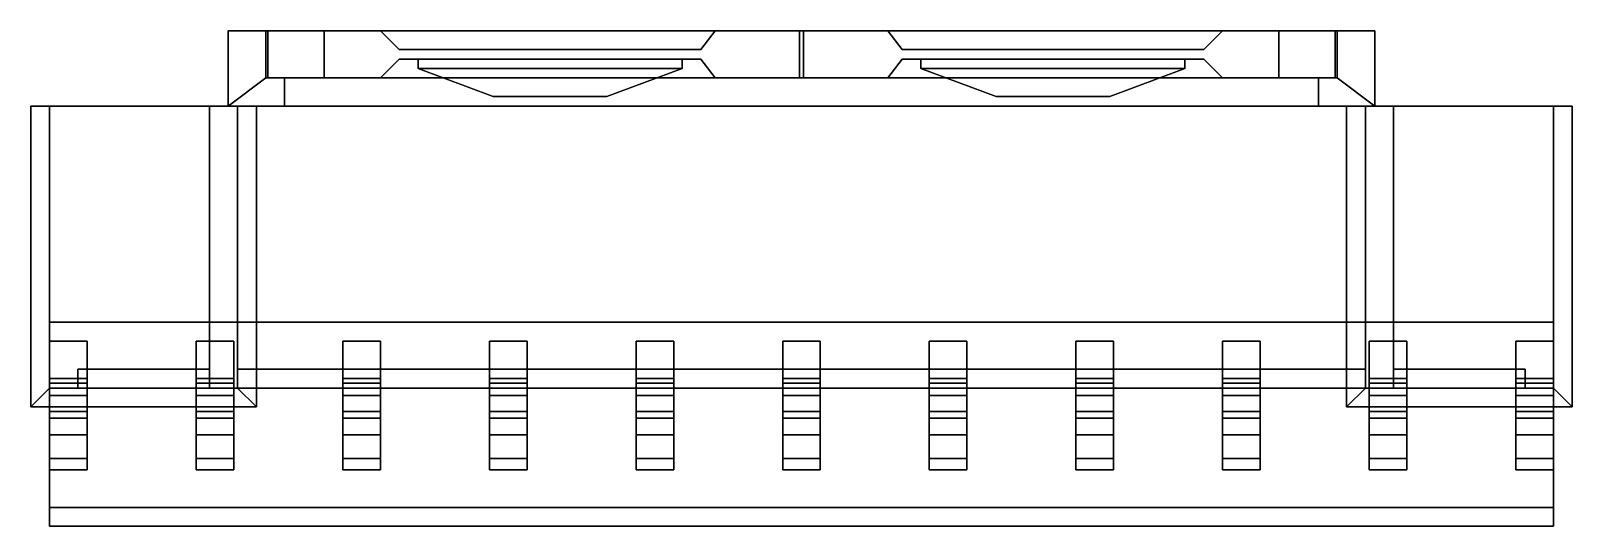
# Model space of a CAD drawing. Extents: x -0.21 to 1.43, y -0.45 to 0.08.
import ezdxf

# ---------------------------------------------------------------- set-up
doc = ezdxf.new("R2010")
doc.units = 0

msp = doc.modelspace()

# ---------------------------------------------------------------- meshes
at = {"color": 131}
mesh = msp.add_polyface(dxfattribs=at)
corners = [(-0.034, -0.325, 2.83), (-0.034, -0.332, 2.855), (-0.034, -0.25, 2.935), (-0.034, -0.25, 2.83), (-0.034, -0.29, 2.735), (-0.034, -0.295, 2.752), (-0.034, -0.25, 2.735), (0.006, -0.25, 2.735), (0.006, -0.29, 2.735), (0.006, -0.25, 2.83), (0.006, -0.295, 2.752), (0.006, -0.25, 2.935), (0.006, -0.332, 2.855), (0.006, -0.325, 2.83), (-0.19, -0.325, 2.83), (-0.19, -0.332, 2.855), (-0.19, -0.25, 2.935), (-0.19, -0.25, 2.83), (-0.19, -0.29, 2.735), (-0.19, -0.295, 2.752), (-0.19, -0.25, 2.735), (-0.15, -0.25, 2.735), (-0.15, -0.29, 2.735), (-0.15, -0.25, 2.83), (-0.15, -0.295, 2.752), (-0.15, -0.25, 2.935), (-0.15, -0.332, 2.855), (-0.15, -0.325, 2.83), (0.04, 0.08, 2.2), (0.04, 0.08, 2.16), (0, 0.08, 2.16), (0, 0.08, 2.2), (0, 0.08), (0.04, 0.08), (0.04, 0.03), (0, 0), (0, 0, 2.16), (0, 0, 2.2), (0.04, 0.08, 2.505), (0, 0.08, 2.545), (0, 0, 2.545), (-0.16, -0.28, 0.48), (-0.02, -0.28, 0.48), (-0.02, -0.28, 2.535), (-0.16, -0.28, 2.535), (-0.19, -0.3, 0.45), (-0.19, -0.3, 2.535), (-0.19, 0, 2.535), (-0.19, 0, 0.45), (-0.21, 0, 0.45), (-0.21, -0.32, 0.45), (0.01, 0, 0.45), (0.01, -0.3, 0.45), (0.03, -0.32, 0.45), (0.03, 0, 0.45), (0.01, -0.3, 2.535), (0.01, 0, 2.535), (0.03, 0), (-0.21, 0), (-0.19, 0, 2.565), (-0.19, -0.3, 2.565), (-0.21, -0.32), (0.03, -0.32), (-0.02, 0, 2.565), (-0.19, 0, 2.735), (-0.19, -0.3, 2.735), (-0.02, 0, 2.735), (0.01, 0, 2.735), (-0.02, -0.3, 2.735), (-0.16, -0.28, 2.565), (-0.02, -0.28, 2.565), (-0.02, -0.28, 2.705), (-0.16, -0.28, 2.705), (0.01, -0.3, 2.735)]
mesh.append_faces([[corners[k] for k in face] for face in [(0, 1, 2, 3), (4, 5, 3, 6), (4, 6, 7, 8), (7, 9, 10, 8), (9, 11, 12, 13), (11, 9, 3, 2), (6, 3, 9, 7), (14, 15, 16, 17), (18, 19, 17, 20), (18, 20, 21, 22), (21, 23, 24, 22), (23, 25, 26, 27), (25, 23, 17, 16), (20, 17, 23, 21), (28, 29, 30, 31), (32, 30, 29, 33), (33, 34, 35, 32), (31, 30, 36, 37), (38, 28, 31, 39), (35, 36, 30, 32), (39, 31, 37, 40), (41, 42, 43, 44), (45, 46, 47, 48), (45, 48, 49, 50), (51, 52, 53, 54), (55, 52, 51, 56), (57, 58, 48, 51), (48, 47, 56, 51), (59, 47, 46, 60), (49, 48, 58), (61, 50, 49, 58), (58, 57, 62, 61), (59, 63, 56, 47), (64, 59, 60, 65), (64, 66, 63, 59), (66, 67, 56, 63), (65, 68, 66, 64), (69, 70, 71, 72), (68, 73, 67, 66)]], dxfattribs={"color": 131})
mesh = msp.add_polyface(dxfattribs=at)
corners = [(0.102, 0.08, 2.332), (0.102, 0.03, 2.282), (0.102, 0.03, 2.302), (0.102, 0.08, 2.352), (0.042, 0.08, 2.158), (0.042, 0.08, 1.11), (0.042, 0.03, 1.11), (0.042, 0.03, 2.158), (0.162, 0.08, 2.038), (0.162, 0.08, 1.11), (0.162, 0.03, 1.11), (0.162, 0.03, 2.038), (0.042, 0.08, 1.01), (0.042, 0.03, 1.01), (0.162, 0.08, 1.01), (0.162, 0.03, 1.01), (0.042, 0.08, 0.77), (0.042, 0.03, 0.77), (0.162, 0.08, 0.77), (0.162, 0.03, 0.77), (0.042, 0.08, 0.67), (0.042, 0.03, 0.67), (0.162, 0.08, 0.67), (0.162, 0.03, 0.67), (0.042, 0.03), (0.042, 0.08), (0.162, 0.08, 0.17), (0.162, 0.03, 0.17), (0.102, 0.08, 2.402), (0.102, 0.03, 2.352), (0.102, 0.03, 2.372), (0.102, 0.08, 2.422), (0.122, -0.325, 2.83), (0.122, -0.332, 2.855), (0.122, -0.25, 2.935), (0.122, -0.25, 2.83), (0.122, -0.29, 2.735), (0.122, -0.295, 2.752), (0.122, -0.25, 2.735), (0.162, -0.25, 2.735), (0.162, -0.29, 2.735), (0.162, -0.25, 2.83), (0.162, -0.295, 2.752), (0.162, -0.25, 2.935), (0.162, -0.332, 2.855), (0.162, -0.325, 2.83), (0.042, 0.08, 2.503), (0.042, 0.08, 2.202), (0.042, 0.03, 2.202), (0.042, 0.03, 2.503), (0.102, 0.03, 2.443), (0.102, 0.03, 2.262), (0.102, 0.08, 2.262), (0.102, 0.08, 2.443), (0.04, 0.08), (0.04, 0.08, 2.16), (0.04, 0.03, 2.16), (0.04, 0.03), (0.06, 0.03, 2.14), (0.06, 0.03), (0.04, 0.03, 2.505), (0.04, 0.03, 2.2), (0.04, 0.08, 2.2), (0.04, 0.08, 2.505), (0.06, 0, 2.14), (0.06, 0), (0, 0), (0, 0, 2.2), (0, 0, 2.16), (0.06, 0, 2.22), (0.06, 0.03, 2.485), (0.06, 0.03, 2.22), (0.06, 0, 2.485), (0, 0, 2.545), (0.03, 0, 0.45), (0.03, -0.32, 0.45), (0.03, -0.32), (0.03, 0), (0.01, 0, 0.45)]
mesh.append_faces([[corners[k] for k in face] for face in [(0, 1, 2, 3), (4, 5, 6, 7), (8, 9, 5, 4), (7, 6, 10, 11), (5, 12, 13, 6), (9, 14, 12, 5), (6, 13, 15, 10), (12, 16, 17, 13), (14, 18, 16, 12), (19, 15, 13, 17), (16, 20, 21, 17), (18, 22, 20, 16), (23, 19, 17, 21), (24, 21, 20, 25), (25, 20, 22, 26), (27, 23, 21, 24), (28, 29, 30, 31), (32, 33, 34, 35), (36, 37, 35, 38), (36, 38, 39, 40), (39, 41, 42, 40), (41, 43, 44, 45), (43, 41, 35, 34), (38, 35, 41, 39), (46, 47, 48, 49), (50, 51, 52, 53), (48, 51, 50, 49), (52, 47, 46, 53), (54, 55, 56, 57), (57, 56, 58, 59), (60, 61, 62, 63), (59, 58, 64, 65), (65, 66, 57, 59), (67, 68, 64, 69), (70, 71, 61, 60), (65, 64, 68, 66), (72, 69, 71, 70), (73, 67, 69, 72), (74, 75, 76, 77), (74, 77, 78)]], dxfattribs={"color": 131})
mesh = msp.add_polyface(dxfattribs=at)
corners = [(0.102, 0.03, 2.282), (0.102, 0.08, 2.332), (1.118, 0.08, 2.332), (1.118, 0.03, 2.282), (0.102, 0.03, 2.302), (1.118, 0.03, 2.302), (0.612, 0.08, 2.158), (0.612, 0.08, 1.11), (0.612, 0.03, 1.11), (0.612, 0.03, 2.158), (0.702, 0.08, 2.038), (0.702, 0.08, 1.11), (0.612, 0.08, 1.01), (0.612, 0.03, 1.01), (0.702, 0.03, 1.11), (0.702, 0.03, 2.038), (0.717, 0.06, 2.018), (0.717, 0.06, 1.13), (0.702, 0.08, 1.01), (0.612, 0.08, 0.77), (0.612, 0.03, 0.77), (0.702, 0.03, 1.01), (0.717, 0.05, 1.13), (0.717, 0.05, 2.018), (0.702, 0.08, 0.77), (0.612, 0.08, 0.67), (0.612, 0.03, 0.67), (0.702, 0.03, 0.77), (0.717, 0.06, 0.99), (0.717, 0.06, 0.79), (0.702, 0.08, 0.67), (0.612, 0.03), (0.612, 0.08), (0.702, 0.03, 0.67), (0.717, 0.05, 0.79), (0.717, 0.05, 0.99), (0.702, 0.08, 0.17), (0.702, 0.03, 0.17), (0.737, 0.05, 0.81), (0.737, 0.05, 0.97), (0.717, 0.06, 0.65), (0.717, 0.06, 0.19), (0.717, 0.05, 0.19), (0.717, 0.05, 0.65), (0.737, 0.04, 0.81), (0.737, 0.04, 0.97), (0.817, 0.01, 0.89), (0.102, 0.08, 2.443), (1.118, 0.08, 2.443), (1.118, 0.03, 2.443), (0.102, 0.03, 2.443), (0.042, 0.03, 2.503), (1.178, 0.03, 2.503), (0.042, 0.03, 2.202), (1.178, 0.03, 2.202), (1.118, 0.03, 2.262), (0.102, 0.03, 2.262), (0.102, 0.08, 2.262), (1.118, 0.08, 2.262), (1.178, 0.08, 2.202), (0.042, 0.08, 2.202), (1.18, 0.03, 2.16), (0.04, 0.03, 2.16), (0.04, 0.08, 2.16), (1.18, 0.08, 2.16), (0.04, 0.08, 2.2), (1.18, 0.08, 2.2), (1.16, 0.03, 2.14), (0.06, 0.03, 2.14), (0.04, 0.03, 2.2), (1.18, 0.03, 2.2), (1.18, 0.08, 2.505), (0.04, 0.08, 2.505), (0, 0.08, 2.545), (1.22, 0.08, 2.545), (1.22, 0, 2.545), (0, 0, 2.545), (0.06, 0.03, 2.22), (1.16, 0.03, 2.22), (1.18, 0.03, 2.505), (0.04, 0.03, 2.505), (1.16, 0.03, 2.485), (0.06, 0.03, 2.485)]
mesh.append_faces([[corners[k] for k in face] for face in [(0, 1, 2, 3), (4, 0, 3, 5), (6, 7, 8, 9), (10, 11, 7, 6), (7, 12, 13, 8), (9, 8, 14, 15), (11, 10, 16, 17), (12, 7, 11, 18), (12, 19, 20, 13), (21, 14, 8, 13), (15, 14, 22, 23), (19, 12, 18, 24), (19, 25, 26, 20), (13, 20, 27, 21), (24, 18, 28, 29), (24, 30, 25, 19), (31, 26, 25, 32), (20, 26, 33, 27), (21, 27, 34, 35), (32, 25, 30, 36), (37, 33, 26, 31), (35, 34, 38, 39), (36, 30, 40, 41), (33, 37, 42, 43), (39, 38, 44, 45), (45, 44, 46), (47, 48, 49, 50), (51, 50, 49, 52), (53, 54, 55, 56), (57, 56, 55, 58), (57, 58, 59, 60), (61, 62, 63, 64), (64, 63, 65, 66), (67, 68, 62, 61), (66, 65, 69, 70), (71, 72, 73, 74), (75, 74, 73, 76), (70, 69, 77, 78), (71, 79, 80, 72), (81, 82, 80, 79)]], dxfattribs={"color": 131})
mesh = msp.add_polyface(dxfattribs=at)
corners = [(1.118, 0.08, 2.352), (1.118, 0.08, 2.332), (0.102, 0.08, 2.332), (0.102, 0.08, 2.352), (1.118, 0.03, 2.302), (0.102, 0.03, 2.302), (0.608, 0.03, 2.158), (0.608, 0.03, 1.11), (0.608, 0.08, 1.11), (0.608, 0.08, 2.158), (0.518, 0.08, 1.11), (0.518, 0.08, 2.038), (0.608, 0.03, 1.01), (0.608, 0.08, 1.01), (0.518, 0.03, 2.038), (0.518, 0.03, 1.11), (0.503, 0.06, 1.13), (0.503, 0.06, 2.018), (0.518, 0.08, 1.01), (0.608, 0.03, 0.77), (0.608, 0.08, 0.77), (0.518, 0.03, 1.01), (0.503, 0.05, 2.018), (0.503, 0.05, 1.13), (0.518, 0.08, 0.77), (0.608, 0.03, 0.67), (0.608, 0.08, 0.67), (0.518, 0.03, 0.77), (0.503, 0.06, 0.79), (0.503, 0.06, 0.99), (0.518, 0.08, 0.67), (0.608, 0.08), (0.608, 0.03), (0.518, 0.03, 0.67), (0.503, 0.05, 0.99), (0.503, 0.05, 0.79), (0.518, 0.08, 0.17), (0.518, 0.03, 0.17), (0.483, 0.05, 0.97), (0.483, 0.05, 0.81), (0.503, 0.06, 0.19), (0.503, 0.06, 0.65), (0.503, 0.05, 0.65), (0.503, 0.05, 0.19), (0.483, 0.04, 0.97), (0.483, 0.04, 0.81), (0.202, 0.04, 0.97), (0.202, 0.05, 0.97), (0.202, 0.04, 0.81), (0.202, 0.05, 0.81), (0.403, 0.01, 0.89), (0.282, 0.01, 0.89), (1.118, 0.08, 2.422), (1.118, 0.08, 2.402), (0.102, 0.08, 2.402), (0.102, 0.08, 2.422), (1.118, 0.03, 2.352), (0.102, 0.03, 2.352), (1.118, 0.03, 2.372), (0.102, 0.03, 2.372), (0.434, -0.25, 2.735), (0.434, -0.25, 2.83), (0.474, -0.25, 2.83), (0.474, -0.25, 2.735), (1.178, 0.08, 2.503), (0.042, 0.08, 2.503), (0.042, 0.03, 2.503), (1.178, 0.03, 2.503), (0.042, 0.08, 2.202), (1.178, 0.08, 2.202), (1.178, 0.03, 2.202), (0.042, 0.03, 2.202), (1.118, 0.08, 2.443), (0.102, 0.08, 2.443), (0.06, 0.03, 2.22), (0.06, 0, 2.22), (1.16, 0, 2.22), (1.16, 0.03, 2.22), (0.01, -0.3, 2.735), (1.21, -0.3, 2.735), (1.21, 0, 2.735), (0.01, 0, 2.735)]
mesh.append_faces([[corners[k] for k in face] for face in [(0, 1, 2, 3), (4, 0, 3, 5), (6, 7, 8, 9), (9, 8, 10, 11), (7, 12, 13, 8), (14, 15, 7, 6), (16, 17, 11, 10), (18, 10, 8, 13), (12, 19, 20, 13), (12, 7, 15, 21), (22, 23, 15, 14), (24, 18, 13, 20), (19, 25, 26, 20), (21, 27, 19, 12), (28, 29, 18, 24), (20, 26, 30, 24), (31, 26, 25, 32), (27, 33, 25, 19), (34, 35, 27, 21), (36, 30, 26, 31), (32, 25, 33, 37), (38, 39, 35, 34), (40, 41, 30, 36), (42, 43, 37, 33), (44, 45, 39, 38), (46, 44, 38, 47), (45, 48, 49, 39), (50, 45, 44), (51, 50, 44, 46), (48, 45, 50, 51), (52, 53, 54, 55), (53, 56, 57, 54), (58, 52, 55, 59), (56, 58, 59, 57), (60, 61, 62, 63), (64, 65, 66, 67), (68, 69, 70, 71), (65, 64, 72, 73), (74, 75, 76, 77), (78, 79, 80, 81)]], dxfattribs={"color": 131})
mesh = msp.add_polyface(dxfattribs=at)
corners = [(0.042, 0.03, 2.158), (0.608, 0.03, 2.158), (0.608, 0.08, 2.158), (0.042, 0.08, 2.158), (0.518, 0.08, 2.038), (0.162, 0.08, 2.038), (0.162, 0.03, 2.038), (0.518, 0.03, 2.038), (0.503, 0.06, 2.018), (0.182, 0.06, 2.018), (0.182, 0.05, 2.018), (0.503, 0.05, 2.018), (0.182, 0.06, 1.13), (0.162, 0.08, 1.11), (0.503, 0.06, 1.13), (0.182, 0.05, 1.13), (0.503, 0.05, 1.13), (0.162, 0.03, 1.11), (0.518, 0.08, 1.11), (0.518, 0.08, 1.01), (0.162, 0.08, 1.01), (0.518, 0.03, 1.01), (0.518, 0.03, 1.11), (0.162, 0.03, 1.01), (0.503, 0.06, 0.99), (0.182, 0.06, 0.99), (0.182, 0.06, 0.79), (0.162, 0.08, 0.77), (0.182, 0.05, 0.99), (0.503, 0.05, 0.99), (0.182, 0.05, 0.79), (0.162, 0.03, 0.77), (0.503, 0.06, 0.79), (0.518, 0.08, 0.77), (0.518, 0.08, 0.67), (0.162, 0.08, 0.67), (0.608, 0.03), (0.042, 0.03), (0.042, 0.08), (0.608, 0.08), (0.518, 0.03, 0.67), (0.518, 0.03, 0.77), (0.162, 0.03, 0.67), (0.503, 0.05, 0.79), (0.202, 0.05, 0.97), (0.483, 0.05, 0.97), (0.202, 0.05, 0.81), (0.503, 0.06, 0.65), (0.182, 0.06, 0.65), (0.162, 0.08, 0.17), (0.518, 0.08, 0.17), (0.182, 0.06, 0.19), (0.518, 0.03, 0.17), (0.162, 0.03, 0.17), (0.182, 0.05, 0.65), (0.503, 0.05, 0.65), (0.483, 0.05, 0.81), (0.202, 0.04, 0.81), (0.202, 0.04, 0.97), (0.182, 0.05, 0.19), (0.503, 0.06, 0.19), (0.503, 0.05, 0.19), (0.282, 0.01, 0.89), (0.318, -0.25, 2.935), (0.318, -0.25, 2.83), (0.278, -0.25, 2.83), (0.278, -0.25, 2.935), (0.278, -0.25, 2.735), (0.318, -0.25, 2.735)]
mesh.append_faces([[corners[k] for k in face] for face in [(0, 1, 2, 3), (3, 2, 4, 5), (1, 0, 6, 7), (8, 9, 5, 4), (10, 11, 7, 6), (9, 12, 13, 5), (12, 9, 8, 14), (10, 15, 16, 11), (15, 10, 6, 17), (12, 14, 18, 13), (18, 19, 20, 13), (21, 22, 17, 23), (16, 15, 17, 22), (24, 25, 20, 19), (25, 26, 27, 20), (28, 29, 21, 23), (30, 28, 23, 31), (24, 32, 26, 25), (26, 32, 33, 27), (33, 34, 35, 27), (36, 37, 38, 39), (40, 41, 31, 42), (43, 30, 31, 41), (29, 28, 44, 45), (28, 30, 46, 44), (47, 48, 35, 34), (49, 50, 39, 38), (48, 51, 49, 35), (37, 36, 52, 53), (54, 55, 40, 42), (56, 46, 30, 43), (57, 58, 44, 46), (59, 54, 42, 53), (47, 60, 51, 48), (51, 60, 50, 49), (61, 59, 53, 52), (61, 55, 54, 59), (62, 58, 57), (63, 64, 65, 66), (67, 65, 64, 68)]], dxfattribs={"color": 131})
mesh = msp.add_polyface(dxfattribs=at)
corners = [(1.178, 0.08, 2.158), (0.612, 0.08, 2.158), (0.612, 0.03, 2.158), (1.178, 0.03, 2.158), (1.058, 0.08, 2.038), (0.702, 0.08, 2.038), (0.702, 0.03, 2.038), (1.058, 0.03, 2.038), (1.038, 0.06, 2.018), (0.717, 0.06, 2.018), (0.717, 0.05, 2.018), (1.038, 0.05, 2.018), (1.058, 0.08, 1.11), (1.038, 0.06, 1.13), (0.717, 0.06, 1.13), (0.717, 0.05, 1.13), (1.038, 0.05, 1.13), (1.058, 0.03, 1.11), (0.702, 0.08, 1.11), (1.058, 0.08, 1.01), (0.702, 0.08, 1.01), (1.058, 0.03, 1.01), (0.702, 0.03, 1.11), (0.702, 0.03, 1.01), (1.038, 0.06, 0.99), (0.717, 0.06, 0.99), (1.058, 0.08, 0.77), (1.038, 0.06, 0.79), (0.717, 0.05, 0.99), (1.038, 0.05, 0.99), (1.058, 0.03, 0.77), (1.038, 0.05, 0.79), (0.717, 0.06, 0.79), (0.702, 0.08, 0.77), (1.058, 0.08, 0.67), (0.702, 0.08, 0.67), (0.612, 0.08), (1.178, 0.08), (1.178, 0.03), (0.612, 0.03), (1.058, 0.03, 0.67), (0.702, 0.03, 0.77), (0.702, 0.03, 0.67), (0.717, 0.05, 0.79), (0.737, 0.05, 0.97), (1.018, 0.05, 0.97), (1.018, 0.05, 0.81), (1.038, 0.06, 0.65), (0.717, 0.06, 0.65), (0.702, 0.08, 0.17), (1.058, 0.08, 0.17), (1.038, 0.06, 0.19), (1.058, 0.03, 0.17), (0.702, 0.03, 0.17), (0.717, 0.05, 0.65), (1.038, 0.05, 0.65), (0.737, 0.05, 0.81), (0.737, 0.04, 0.97), (1.018, 0.04, 0.97), (1.018, 0.04, 0.81), (1.038, 0.05, 0.19), (0.717, 0.06, 0.19), (0.717, 0.05, 0.19), (0.737, 0.04, 0.81), (0.938, 0.01, 0.89)]
mesh.append_faces([[corners[k] for k in face] for face in [(0, 1, 2, 3), (4, 5, 1, 0), (6, 7, 3, 2), (5, 4, 8, 9), (7, 6, 10, 11), (4, 12, 13, 8), (14, 9, 8, 13), (10, 15, 16, 11), (17, 7, 11, 16), (12, 18, 14, 13), (12, 19, 20, 18), (21, 17, 22, 23), (22, 17, 16, 15), (20, 19, 24, 25), (19, 26, 27, 24), (21, 23, 28, 29), (30, 21, 29, 31), (24, 27, 32, 25), (26, 33, 32, 27), (26, 34, 35, 33), (36, 37, 38, 39), (40, 30, 41, 42), (41, 30, 31, 43), (44, 45, 29, 28), (45, 46, 31, 29), (35, 34, 47, 48), (37, 36, 49, 50), (34, 50, 51, 47), (52, 53, 39, 38), (40, 42, 54, 55), (43, 31, 46, 56), (45, 44, 57, 58), (46, 45, 58, 59), (52, 40, 55, 60), (47, 51, 61, 48), (50, 49, 61, 51), (53, 52, 60, 62), (60, 55, 54, 62), (56, 46, 59, 63), (59, 58, 64)]], dxfattribs={"color": 131})
mesh = msp.add_polyface(dxfattribs=at)
corners = [(1.118, 0.03, 2.282), (1.118, 0.08, 2.332), (1.118, 0.08, 2.352), (1.118, 0.03, 2.302), (1.178, 0.03, 2.158), (1.178, 0.03, 1.11), (1.178, 0.08, 1.11), (1.178, 0.08, 2.158), (1.058, 0.08, 1.11), (1.058, 0.08, 2.038), (1.058, 0.03, 2.038), (1.058, 0.03, 1.11), (1.178, 0.03, 1.01), (1.178, 0.08, 1.01), (1.058, 0.08, 1.01), (1.058, 0.03, 1.01), (1.178, 0.03, 0.77), (1.178, 0.08, 0.77), (1.058, 0.08, 0.77), (1.058, 0.03, 0.77), (1.178, 0.03, 0.67), (1.178, 0.08, 0.67), (1.058, 0.08, 0.67), (1.058, 0.03, 0.67), (1.178, 0.08), (1.178, 0.03), (1.058, 0.08, 0.17), (1.058, 0.03, 0.17), (1.118, 0.03, 2.352), (1.118, 0.08, 2.402), (1.118, 0.08, 2.422), (1.118, 0.03, 2.372), (1.178, 0.08, 2.202), (1.178, 0.08, 2.503), (1.178, 0.03, 2.503), (1.178, 0.03, 2.202), (1.118, 0.03, 2.443), (1.118, 0.03, 2.262), (1.118, 0.08, 2.443), (1.118, 0.08, 2.262), (1.18, 0.08), (1.18, 0.08, 2.16), (1.22, 0.08, 2.16), (1.22, 0.08), (1.18, 0.03), (1.18, 0.03, 2.16), (1.22, 0.08, 2.2), (1.18, 0.08, 2.2), (1.22, 0, 2.16), (1.22, 0), (1.16, 0.03), (1.16, 0.03, 2.14), (1.22, 0, 2.2), (1.22, 0.08, 2.545), (1.18, 0.08, 2.505), (1.16, 0), (1.16, 0, 2.14), (1.22, 0, 2.545), (1.18, 0.03, 2.2), (1.18, 0.03, 2.505), (1.16, 0.03, 2.22), (1.16, 0.03, 2.485), (1.16, 0, 2.22), (1.16, 0, 2.485), (1.41, 0, 2.535), (1.21, 0, 2.535), (1.24, 0, 2.565), (1.41, 0, 2.565), (1.41, 0, 2.735), (1.24, 0, 2.735), (1.43, 0), (1.19, 0), (1.21, 0, 0.45), (1.41, 0, 0.45), (1.19, 0, 0.45), (1.43, 0, 0.45)]
mesh.append_faces([[corners[k] for k in face] for face in [(0, 1, 2, 3), (4, 5, 6, 7), (7, 6, 8, 9), (10, 11, 5, 4), (5, 12, 13, 6), (6, 13, 14, 8), (11, 15, 12, 5), (12, 16, 17, 13), (13, 17, 18, 14), (16, 12, 15, 19), (16, 20, 21, 17), (17, 21, 22, 18), (20, 16, 19, 23), (24, 21, 20, 25), (26, 22, 21, 24), (25, 20, 23, 27), (28, 29, 30, 31), (32, 33, 34, 35), (34, 36, 37, 35), (36, 38, 39, 37), (32, 39, 38, 33), (40, 41, 42, 43), (44, 45, 41, 40), (46, 42, 41, 47), (43, 42, 48, 49), (43, 49, 44, 40), (50, 51, 45, 44), (52, 48, 42, 46), (53, 46, 47, 54), (50, 44, 49, 55), (55, 56, 51, 50), (57, 52, 46, 53), (54, 47, 58, 59), (59, 58, 60, 61), (61, 60, 62, 63), (64, 65, 66, 67), (68, 67, 66, 69), (70, 71, 72, 73), (74, 72, 71), (75, 70, 73)]], dxfattribs={"color": 131})
mesh = msp.add_polyface(dxfattribs=at)
corners = [(1.018, 0.04, 0.97), (0.737, 0.04, 0.97), (0.817, 0.01, 0.89), (0.938, 0.01, 0.89), (0.737, 0.04, 0.81), (1.018, 0.04, 0.81), (1.058, -0.325, 2.83), (1.058, -0.25, 2.83), (1.058, -0.295, 2.752), (1.058, -0.308, 2.765), (1.058, -0.332, 2.855), (1.058, -0.25, 2.935), (1.058, -0.29, 2.735), (1.058, -0.25, 2.735), (0.902, -0.308, 2.765), (0.902, -0.295, 2.752), (0.942, -0.295, 2.752), (0.942, -0.308, 2.765), (0.902, -0.325, 2.83), (0.902, -0.25, 2.83), (0.902, -0.29, 2.735), (0.942, -0.29, 2.735), (0.942, -0.25, 2.83), (0.942, -0.325, 2.83), (0.902, -0.332, 2.855), (0.902, -0.25, 2.935), (0.902, -0.25, 2.735), (0.942, -0.25, 2.735), (0.942, -0.25, 2.935), (0.942, -0.332, 2.855), (0.746, -0.308, 2.765), (0.746, -0.295, 2.752), (0.786, -0.295, 2.752), (0.786, -0.308, 2.765), (0.746, -0.325, 2.83), (0.746, -0.25, 2.83), (0.746, -0.29, 2.735), (0.786, -0.29, 2.735), (0.786, -0.25, 2.83), (0.786, -0.325, 2.83), (0.746, -0.332, 2.855), (0.746, -0.25, 2.935), (0.746, -0.25, 2.735), (0.786, -0.25, 2.735), (0.786, -0.25, 2.935), (0.786, -0.332, 2.855), (0.63, -0.308, 2.765), (0.63, -0.295, 2.752), (0.63, -0.25, 2.83), (0.63, -0.325, 2.83), (0.63, -0.25, 2.735), (0.63, -0.29, 2.735), (0.63, -0.25, 2.935), (0.63, -0.332, 2.855), (0.63, -0.35, 2.873), (0.06, 0.03, 2.14), (1.16, 0.03, 2.14), (1.16, 0, 2.14), (0.06, 0, 2.14), (1.16, 0, 2.22), (0.06, 0, 2.22), (0.06, 0, 2.485), (1.16, 0, 2.485), (1.22, 0, 2.545), (0, 0, 2.545), (1.16, 0.03, 2.485), (0.06, 0.03, 2.485), (1.41, -0.2299, 2.9373), (-0.19, -0.2299, 2.9373), (-0.19, -0.2299, 3.2273), (1.41, -0.2299, 3.2273), (0.01, -0.3, 2.535), (0.01, 0, 2.535), (1.21, 0, 2.535), (1.21, -0.3, 2.535), (0.01, 0, 2.735), (1.21, 0, 2.735), (1.21, -0.28, 2.705), (0.01, -0.28, 2.705), (0.01, -0.28, 2.565), (1.21, -0.28, 2.565), (1.21, -0.3, 2.705), (0.01, -0.3, 2.705)]
mesh.append_faces([[corners[k] for k in face] for face in [(0, 1, 2, 3), (3, 2, 4, 5), (6, 7, 8, 9), (6, 10, 11, 7), (12, 8, 7, 13), (14, 15, 16, 17), (18, 19, 15, 14), (16, 15, 20, 21), (17, 16, 22, 23), (18, 24, 25, 19), (20, 15, 19, 26), (20, 26, 27, 21), (27, 22, 16, 21), (22, 28, 29, 23), (28, 22, 19, 25), (26, 19, 22, 27), (30, 31, 32, 33), (34, 35, 31, 30), (32, 31, 36, 37), (33, 32, 38, 39), (34, 40, 41, 35), (36, 31, 35, 42), (36, 42, 43, 37), (43, 38, 32, 37), (38, 44, 45, 39), (44, 38, 35, 41), (42, 35, 38, 43), (46, 47, 48, 49), (50, 48, 47, 51), (48, 52, 53, 49), (54, 53, 52), (55, 56, 57, 58), (58, 57, 59, 60), (61, 62, 63, 64), (65, 62, 61, 66), (67, 68, 69, 70), (71, 72, 73, 74), (73, 72, 75, 76), (77, 78, 79, 80), (81, 82, 78, 77)]], dxfattribs={"color": 131})
mesh = msp.add_polyface(dxfattribs=at)
corners = [(1.37, -0.325, 2.83), (1.37, -0.332, 2.855), (1.37, -0.25, 2.935), (1.37, -0.25, 2.83), (1.37, -0.29, 2.735), (1.37, -0.295, 2.752), (1.37, -0.25, 2.735), (1.41, -0.25, 2.735), (1.41, -0.29, 2.735), (1.41, -0.25, 2.83), (1.41, -0.295, 2.752), (1.41, -0.25, 2.935), (1.41, -0.332, 2.855), (1.41, -0.325, 2.83), (1.214, -0.325, 2.83), (1.214, -0.332, 2.855), (1.214, -0.25, 2.935), (1.214, -0.25, 2.83), (1.214, -0.29, 2.735), (1.214, -0.295, 2.752), (1.214, -0.25, 2.735), (1.254, -0.25, 2.735), (1.254, -0.29, 2.735), (1.254, -0.25, 2.83), (1.254, -0.295, 2.752), (1.254, -0.25, 2.935), (1.254, -0.332, 2.855), (1.254, -0.325, 2.83), (1.058, -0.29, 2.735), (1.058, -0.25, 2.735), (1.098, -0.25, 2.735), (1.098, -0.29, 2.735), (1.098, -0.25, 2.83), (1.098, -0.295, 2.752), (1.098, -0.25, 2.935), (1.098, -0.332, 2.855), (1.098, -0.325, 2.83), (1.058, -0.25, 2.83), (1.058, -0.25, 2.935), (1.22, 0), (1.22, 0, 2.16), (1.16, 0, 2.14), (1.16, 0), (1.16, 0, 2.22), (1.22, 0, 2.2), (1.16, 0, 2.485), (1.22, 0, 2.545), (1.21, 0, 2.535), (1.21, 0, 0.45), (1.21, -0.3, 0.45), (1.21, -0.3, 2.535), (1.24, 0, 2.565), (1.21, 0, 2.735), (1.24, 0, 2.735), (1.41, 0, 2.535), (1.41, 0, 0.45), (1.19, 0, 0.45), (1.19, -0.32, 0.45), (1.21, -0.3, 2.735), (1.24, -0.3, 2.735), (1.41, -0.3, 2.535), (1.41, -0.3, 0.45), (1.19, -0.32), (1.19, 0), (1.41, 0, 2.735), (1.41, -0.3, 2.735), (1.41, -0.3, 2.565), (1.41, 0, 2.565), (1.43, -0.32, 0.45), (1.43, 0, 0.45), (1.43, 0), (1.43, -0.32), (1.38, -0.28, 2.535), (1.24, -0.28, 2.535), (1.24, -0.28, 0.48), (1.38, -0.28, 0.48), (1.38, -0.3, 0.48), (1.38, -0.3, 2.535), (1.38, -0.3, 2.565), (1.38, -0.3, 2.705), (1.38, -0.28, 2.705), (1.38, -0.28, 2.565), (1.24, -0.28, 2.565), (1.24, -0.28, 2.705), (1.24, -0.3, 2.705)]
mesh.append_faces([[corners[k] for k in face] for face in [(0, 1, 2, 3), (4, 5, 3, 6), (4, 6, 7, 8), (7, 9, 10, 8), (9, 11, 12, 13), (11, 9, 3, 2), (6, 3, 9, 7), (14, 15, 16, 17), (18, 19, 17, 20), (18, 20, 21, 22), (21, 23, 24, 22), (23, 25, 26, 27), (25, 23, 17, 16), (20, 17, 23, 21), (28, 29, 30, 31), (30, 32, 33, 31), (32, 34, 35, 36), (34, 32, 37, 38), (29, 37, 32, 30), (39, 40, 41, 42), (43, 41, 40, 44), (45, 43, 44, 46), (47, 48, 49, 50), (51, 47, 52, 53), (48, 47, 54, 55), (49, 48, 56, 57), (53, 52, 58, 59), (55, 54, 60, 61), (62, 57, 56, 63), (64, 53, 59, 65), (66, 60, 54, 67), (65, 66, 67, 64), (55, 61, 68, 69), (63, 70, 71, 62), (72, 73, 74, 75), (76, 77, 72, 75), (78, 79, 80, 81), (82, 81, 80, 83), (79, 84, 83, 80), (70, 69, 68, 71)]], dxfattribs={"color": 131})
mesh = msp.add_polyface(dxfattribs=at)
corners = [(-0.034, -0.325, 2.83), (-0.034, -0.25, 2.83), (-0.034, -0.295, 2.752), (-0.034, -0.308, 2.765), (-0.034, -0.325, 2.77), (-0.034, -0.332, 2.855), (-0.034, -0.35, 2.873), (-0.034, -0.25, 2.935), (-0.19, -0.308, 2.765), (-0.19, -0.295, 2.752), (-0.15, -0.295, 2.752), (-0.15, -0.308, 2.765), (-0.19, -0.325, 2.83), (-0.19, -0.25, 2.83), (-0.19, -0.29, 2.735), (-0.15, -0.29, 2.735), (-0.15, -0.25, 2.83), (-0.15, -0.325, 2.83), (-0.19, -0.325, 2.77), (-0.15, -0.325, 2.77), (-0.19, -0.332, 2.855), (-0.15, -0.332, 2.855), (-0.19, -0.35, 2.873), (-0.19, -0.25, 2.935), (-0.15, -0.35, 2.873), (-0.15, -0.25, 2.935), (-0.19, -0.375, 2.88), (-0.19, -0.387, 2.935), (-0.15, -0.387, 2.935), (-0.15, -0.375, 2.88), (-0.19, -0.387, 2.88), (-0.15, -0.387, 2.88), (-0.19, -0.447, 3.015), (-0.19, -0.2299, 3.2273), (-0.19, -0.427, 2.975), (-0.19, -0.447, 2.975), (-0.19, -0.427, 2.935), (-0.19, -0.2299, 2.9373), (-0.02, -0.3, 0.48), (-0.16, -0.3, 0.48), (-0.19, -0.3, 0.45), (0.01, -0.3, 0.45), (-0.02, -0.28, 0.48), (-0.16, -0.28, 0.48), (-0.16, -0.3, 2.535), (-0.19, -0.3, 2.535), (-0.21, -0.32, 0.45), (0.03, -0.32, 0.45), (-0.16, -0.28, 2.535), (-0.19, -0.3, 2.565), (-0.16, -0.3, 2.565), (-0.21, -0.32), (0.03, -0.32), (-0.02, -0.3, 2.535), (-0.02, -0.28, 2.535), (-0.02, -0.3, 2.565), (-0.19, -0.3, 2.735), (-0.16, -0.3, 2.705), (-0.02, -0.28, 2.565), (-0.16, -0.28, 2.565), (-0.16, -0.28, 2.705), (-0.02, -0.3, 2.705), (-0.02, -0.3, 2.735), (-0.02, -0.28, 2.705)]
mesh.append_faces([[corners[k] for k in face] for face in [(0, 1, 2, 3), (4, 0, 3), (5, 6, 7), (8, 9, 10, 11), (12, 13, 9, 8), (10, 9, 14, 15), (11, 10, 16, 17), (18, 8, 11, 19), (18, 12, 8), (19, 11, 17), (12, 18, 19, 17), (20, 12, 17, 21), (20, 22, 23), (24, 21, 25), (22, 20, 21, 24), (22, 26, 27, 23), (23, 27, 28, 25), (29, 24, 25, 28), (22, 24, 29, 26), (30, 27, 26), (31, 28, 27, 30), (31, 29, 28), (26, 29, 31, 30), (32, 33, 34, 35), (36, 34, 33, 37), (38, 39, 40, 41), (39, 38, 42, 43), (39, 44, 45, 40), (41, 40, 46, 47), (44, 39, 43, 48), (49, 45, 44, 50), (51, 52, 47, 46), (53, 44, 48, 54), (44, 53, 55, 50), (56, 49, 50, 57), (50, 55, 58, 59), (57, 50, 59, 60), (57, 61, 62, 56), (61, 57, 60, 63)]], dxfattribs={"color": 131})
mesh = msp.add_polyface(dxfattribs=at)
corners = [(0.902, -0.325, 2.77), (0.902, -0.308, 2.765), (0.942, -0.308, 2.765), (0.942, -0.325, 2.77), (0.902, -0.325, 2.83), (0.942, -0.325, 2.83), (0.902, -0.332, 2.855), (0.942, -0.332, 2.855), (0.902, -0.35, 2.873), (0.902, -0.25, 2.935), (0.942, -0.35, 2.873), (0.942, -0.25, 2.935), (0.902, -0.375, 2.88), (0.902, -0.387, 2.935), (0.942, -0.387, 2.935), (0.942, -0.375, 2.88), (0.902, -0.387, 2.88), (0.942, -0.387, 2.88), (0.746, -0.325, 2.77), (0.746, -0.308, 2.765), (0.786, -0.308, 2.765), (0.786, -0.325, 2.77), (0.746, -0.325, 2.83), (0.786, -0.325, 2.83), (0.746, -0.332, 2.855), (0.786, -0.332, 2.855), (0.746, -0.35, 2.873), (0.746, -0.25, 2.935), (0.786, -0.35, 2.873), (0.786, -0.25, 2.935), (0.746, -0.375, 2.88), (0.746, -0.387, 2.935), (0.786, -0.387, 2.935), (0.786, -0.375, 2.88), (0.746, -0.387, 2.88), (0.786, -0.387, 2.88), (0.63, -0.325, 2.77), (0.63, -0.308, 2.765), (0.63, -0.325, 2.83), (0.63, -0.375, 2.88), (0.63, -0.35, 2.873), (0.63, -0.25, 2.935), (0.63, -0.387, 2.935), (0.63, -0.387, 2.88), (1.41, -0.447, 3.015), (1.41, -0.2299, 3.2273), (-0.19, -0.2299, 3.2273), (-0.19, -0.447, 3.015), (1.41, -0.447, 2.975), (-0.19, -0.447, 2.975), (-0.19, -0.427, 2.975), (1.41, -0.427, 2.975), (1.41, -0.427, 2.935), (-0.19, -0.427, 2.935), (1.41, -0.2299, 2.9373), (-0.19, -0.2299, 2.9373)]
mesh.append_faces([[corners[k] for k in face] for face in [(0, 1, 2, 3), (0, 4, 1), (3, 2, 5), (4, 0, 3, 5), (6, 4, 5, 7), (6, 8, 9), (10, 7, 11), (8, 6, 7, 10), (8, 12, 13, 9), (9, 13, 14, 11), (15, 10, 11, 14), (8, 10, 15, 12), (16, 13, 12), (17, 14, 13, 16), (17, 15, 14), (12, 15, 17, 16), (18, 19, 20, 21), (18, 22, 19), (21, 20, 23), (22, 18, 21, 23), (24, 22, 23, 25), (24, 26, 27), (28, 25, 29), (26, 24, 25, 28), (26, 30, 31, 27), (27, 31, 32, 29), (33, 28, 29, 32), (26, 28, 33, 30), (34, 31, 30), (35, 32, 31, 34), (35, 33, 32), (30, 33, 35, 34), (36, 37, 38), (39, 40, 41, 42), (43, 39, 42), (44, 45, 46, 47), (48, 49, 50, 51), (52, 51, 50, 53), (54, 52, 53, 55)]], dxfattribs={"color": 131})
mesh = msp.add_polyface(dxfattribs=at)
corners = [(1.37, -0.308, 2.765), (1.37, -0.295, 2.752), (1.41, -0.295, 2.752), (1.41, -0.308, 2.765), (1.37, -0.325, 2.83), (1.37, -0.25, 2.83), (1.37, -0.29, 2.735), (1.41, -0.29, 2.735), (1.41, -0.25, 2.83), (1.41, -0.325, 2.83), (1.37, -0.325, 2.77), (1.41, -0.325, 2.77), (1.37, -0.332, 2.855), (1.41, -0.332, 2.855), (1.37, -0.35, 2.873), (1.37, -0.25, 2.935), (1.41, -0.35, 2.873), (1.41, -0.25, 2.935), (1.37, -0.375, 2.88), (1.37, -0.387, 2.935), (1.41, -0.387, 2.935), (1.41, -0.375, 2.88), (1.37, -0.387, 2.88), (1.41, -0.387, 2.88), (1.254, -0.308, 2.765), (1.254, -0.295, 2.752), (1.254, -0.25, 2.83), (1.254, -0.325, 2.83), (1.254, -0.325, 2.77), (1.254, -0.35, 2.873), (1.254, -0.332, 2.855), (1.254, -0.25, 2.935), (1.254, -0.375, 2.88), (1.254, -0.387, 2.935), (1.254, -0.387, 2.88), (1.41, -0.447, 2.975), (1.41, -0.427, 2.975), (1.41, -0.2299, 3.2273), (1.41, -0.447, 3.015), (1.41, -0.2299, 2.9373), (1.41, -0.427, 2.935), (1.24, -0.3, 2.535), (1.38, -0.3, 2.535), (1.38, -0.3, 2.565), (1.24, -0.3, 2.565), (1.41, -0.3, 0.45), (1.21, -0.3, 0.45), (1.19, -0.32, 0.45), (1.43, -0.32, 0.45), (1.24, -0.3, 0.48), (1.24, -0.28, 0.48), (1.24, -0.28, 2.535), (1.38, -0.3, 0.48), (1.38, -0.28, 2.535), (1.41, -0.3, 2.535), (1.41, -0.3, 2.565), (1.38, -0.28, 2.565), (1.24, -0.28, 2.565), (1.24, -0.3, 2.705), (1.24, -0.28, 2.705), (1.19, -0.32), (1.43, -0.32), (1.38, -0.28, 0.48), (1.38, -0.3, 2.705), (1.41, -0.3, 2.735), (1.24, -0.3, 2.735)]
mesh.append_faces([[corners[k] for k in face] for face in [(0, 1, 2, 3), (4, 5, 1, 0), (2, 1, 6, 7), (3, 2, 8, 9), (10, 0, 3, 11), (10, 4, 0), (11, 3, 9), (4, 10, 11, 9), (12, 4, 9, 13), (12, 14, 15), (16, 13, 17), (14, 12, 13, 16), (14, 18, 19, 15), (15, 19, 20, 17), (21, 16, 17, 20), (14, 16, 21, 18), (22, 19, 18), (23, 20, 19, 22), (23, 21, 20), (18, 21, 23, 22), (24, 25, 26, 27), (28, 24, 27), (29, 30, 31), (32, 29, 31, 33), (34, 32, 33), (35, 36, 37, 38), (39, 37, 36, 40), (41, 42, 43, 44), (45, 46, 47, 48), (41, 49, 50, 51), (52, 49, 46, 45), (42, 41, 51, 53), (43, 42, 54, 55), (44, 43, 56, 57), (58, 44, 57, 59), (45, 54, 42, 52), (60, 61, 48, 47), (49, 52, 62, 50), (63, 43, 55, 64), (64, 65, 58, 63)]], dxfattribs={"color": 131})
mesh = msp.add_polyface(dxfattribs=at)
corners = [(0.59, -0.308, 2.765), (0.59, -0.295, 2.752), (0.63, -0.295, 2.752), (0.63, -0.308, 2.765), (0.59, -0.325, 2.83), (0.59, -0.25, 2.83), (0.59, -0.29, 2.735), (0.63, -0.29, 2.735), (0.59, -0.325, 2.77), (0.63, -0.325, 2.77), (0.59, -0.332, 2.855), (0.59, -0.25, 2.935), (0.59, -0.25, 2.735), (0.63, -0.25, 2.735), (0.63, -0.325, 2.83), (0.63, -0.332, 2.855), (0.59, -0.35, 2.873), (0.63, -0.25, 2.935), (0.63, -0.25, 2.83), (0.63, -0.35, 2.873), (0.59, -0.375, 2.88), (0.59, -0.387, 2.935), (0.63, -0.387, 2.935), (0.63, -0.375, 2.88), (0.59, -0.387, 2.88), (0.63, -0.387, 2.88), (0.434, -0.308, 2.765), (0.434, -0.295, 2.752), (0.474, -0.295, 2.752), (0.474, -0.308, 2.765), (0.474, -0.25, 2.83), (0.474, -0.325, 2.83), (0.434, -0.325, 2.77), (0.474, -0.325, 2.77), (0.434, -0.29, 2.735), (0.434, -0.25, 2.735), (0.474, -0.25, 2.735), (0.474, -0.29, 2.735), (0.474, -0.25, 2.935), (0.474, -0.332, 2.855), (0.434, -0.325, 2.83), (0.434, -0.332, 2.855), (0.474, -0.35, 2.873), (0.434, -0.35, 2.873), (0.434, -0.25, 2.935), (0.434, -0.387, 2.935), (0.474, -0.387, 2.935), (0.474, -0.375, 2.88), (0.474, -0.387, 2.88), (0.434, -0.387, 2.88), (0.434, -0.375, 2.88), (-0.19, -0.447, 3.015), (-0.19, -0.447, 2.975), (1.41, -0.447, 2.975), (1.41, -0.447, 3.015), (0.01, -0.3, 2.535), (1.21, -0.3, 2.535), (1.21, -0.3, 2.565), (0.01, -0.3, 2.565), (1.21, -0.28, 2.565), (0.01, -0.28, 2.565), (0.01, -0.3, 2.705), (1.21, -0.3, 2.705), (1.21, -0.3, 2.735), (0.01, -0.3, 2.735)]
mesh.append_faces([[corners[k] for k in face] for face in [(0, 1, 2, 3), (4, 5, 1, 0), (2, 1, 6, 7), (8, 0, 3, 9), (4, 10, 11, 5), (6, 1, 5, 12), (8, 4, 0), (6, 12, 13, 7), (4, 8, 9, 14), (10, 4, 14, 15), (10, 16, 11), (17, 18, 5, 11), (12, 5, 18, 13), (16, 10, 15, 19), (16, 20, 21, 11), (11, 21, 22, 17), (16, 19, 23, 20), (24, 21, 20), (25, 22, 21, 24), (20, 23, 25, 24), (26, 27, 28, 29), (29, 28, 30, 31), (32, 26, 29, 33), (34, 35, 36, 37), (36, 30, 28, 37), (30, 38, 39, 31), (33, 29, 31), (40, 32, 33, 31), (41, 40, 31, 39), (42, 39, 38), (43, 41, 39, 42), (44, 45, 46, 38), (47, 42, 38, 46), (48, 46, 45, 49), (48, 47, 46), (50, 47, 48, 49), (51, 52, 53, 54), (55, 56, 57, 58), (58, 57, 59, 60), (61, 62, 63, 64)]], dxfattribs={"color": 131})
mesh = msp.add_polyface(dxfattribs=at)
corners = [(0.122, -0.308, 2.765), (0.122, -0.295, 2.752), (0.162, -0.295, 2.752), (0.162, -0.308, 2.765), (0.122, -0.325, 2.83), (0.122, -0.25, 2.83), (0.122, -0.29, 2.735), (0.162, -0.29, 2.735), (0.162, -0.25, 2.83), (0.162, -0.325, 2.83), (0.122, -0.325, 2.77), (0.162, -0.325, 2.77), (0.122, -0.332, 2.855), (0.162, -0.332, 2.855), (0.122, -0.35, 2.873), (0.122, -0.25, 2.935), (0.162, -0.35, 2.873), (0.122, -0.375, 2.88), (0.122, -0.387, 2.935), (0.162, -0.387, 2.935), (0.162, -0.25, 2.935), (0.162, -0.375, 2.88), (0.122, -0.387, 2.88), (0.162, -0.387, 2.88), (-0.034, -0.308, 2.765), (-0.034, -0.295, 2.752), (0.006, -0.295, 2.752), (0.006, -0.308, 2.765), (-0.034, -0.29, 2.735), (0.006, -0.29, 2.735), (0.006, -0.25, 2.83), (0.006, -0.325, 2.83), (-0.034, -0.325, 2.77), (0.006, -0.325, 2.77), (-0.034, -0.325, 2.83), (-0.034, -0.332, 2.855), (0.006, -0.332, 2.855), (0.006, -0.35, 2.873), (0.006, -0.25, 2.935), (-0.034, -0.35, 2.873), (-0.034, -0.375, 2.88), (-0.034, -0.387, 2.935), (-0.034, -0.25, 2.935), (0.006, -0.387, 2.935), (0.006, -0.375, 2.88), (-0.034, -0.387, 2.88), (0.006, -0.387, 2.88), (0.01, -0.3, 0.45), (0.01, -0.3, 2.535), (-0.02, -0.3, 2.535), (-0.02, -0.3, 0.48), (-0.02, -0.28, 2.535), (-0.02, -0.28, 0.48), (-0.02, -0.3, 2.565), (0.01, -0.3, 2.565), (0.01, -0.3, 2.705), (-0.02, -0.3, 2.705), (0.01, -0.28, 2.565), (0.01, -0.28, 2.705), (0.01, -0.3, 2.735), (-0.02, -0.3, 2.735), (-0.02, -0.28, 2.705), (-0.02, -0.28, 2.565)]
mesh.append_faces([[corners[k] for k in face] for face in [(0, 1, 2, 3), (4, 5, 1, 0), (2, 1, 6, 7), (3, 2, 8, 9), (10, 0, 3, 11), (10, 4, 0), (4, 10, 11, 9), (12, 4, 9, 13), (12, 14, 15), (14, 12, 13, 16), (14, 17, 18, 15), (15, 18, 19, 20), (14, 16, 21, 17), (22, 18, 17), (23, 19, 18, 22), (17, 21, 23, 22), (24, 25, 26, 27), (26, 25, 28, 29), (27, 26, 30, 31), (32, 24, 27, 33), (33, 27, 31), (34, 32, 33, 31), (35, 34, 31, 36), (37, 36, 38), (39, 35, 36, 37), (39, 40, 41, 42), (42, 41, 43, 38), (44, 37, 38, 43), (39, 37, 44, 40), (45, 41, 40), (46, 43, 41, 45), (46, 44, 43), (40, 44, 46, 45), (47, 48, 49, 50), (50, 49, 51, 52), (53, 49, 48, 54), (54, 55, 56, 53), (55, 54, 57, 58), (56, 55, 59, 60), (53, 56, 61, 62)]], dxfattribs={"color": 131})
mesh = msp.add_polyface(dxfattribs=at)
corners = [(0.434, -0.325, 2.83), (0.434, -0.25, 2.83), (0.434, -0.295, 2.752), (0.434, -0.308, 2.765), (0.474, -0.295, 2.752), (0.434, -0.29, 2.735), (0.474, -0.29, 2.735), (0.434, -0.332, 2.855), (0.434, -0.25, 2.935), (0.434, -0.25, 2.735), (0.434, -0.325, 2.77), (0.434, -0.35, 2.873), (0.474, -0.25, 2.935), (0.474, -0.25, 2.83), (0.434, -0.375, 2.88), (0.434, -0.387, 2.935), (0.474, -0.35, 2.873), (0.474, -0.375, 2.88), (0.434, -0.387, 2.88), (0.278, -0.308, 2.765), (0.278, -0.295, 2.752), (0.318, -0.295, 2.752), (0.318, -0.308, 2.765), (0.278, -0.325, 2.83), (0.278, -0.25, 2.83), (0.278, -0.29, 2.735), (0.318, -0.29, 2.735), (0.318, -0.25, 2.83), (0.318, -0.325, 2.83), (0.278, -0.325, 2.77), (0.318, -0.325, 2.77), (0.278, -0.332, 2.855), (0.278, -0.25, 2.935), (0.278, -0.25, 2.735), (0.318, -0.25, 2.735), (0.318, -0.25, 2.935), (0.318, -0.332, 2.855), (0.278, -0.35, 2.873), (0.318, -0.35, 2.873), (0.278, -0.375, 2.88), (0.278, -0.387, 2.935), (0.318, -0.387, 2.935), (0.318, -0.375, 2.88), (0.278, -0.387, 2.88), (0.318, -0.387, 2.88), (0.162, -0.325, 2.77), (0.162, -0.308, 2.765), (0.162, -0.325, 2.83), (0.162, -0.35, 2.873), (0.162, -0.332, 2.855), (0.162, -0.25, 2.935), (0.162, -0.375, 2.88), (0.162, -0.387, 2.935), (0.162, -0.387, 2.88)]
mesh.append_faces([[corners[k] for k in face] for face in [(0, 1, 2, 3), (4, 2, 5, 6), (0, 7, 8, 1), (5, 2, 1, 9), (10, 0, 3), (7, 11, 8), (12, 13, 1, 8), (11, 14, 15, 8), (11, 16, 17, 14), (18, 15, 14), (19, 20, 21, 22), (23, 24, 20, 19), (21, 20, 25, 26), (22, 21, 27, 28), (29, 19, 22, 30), (23, 31, 32, 24), (25, 20, 24, 33), (29, 23, 19), (25, 33, 34, 26), (34, 27, 21, 26), (27, 35, 36, 28), (30, 22, 28), (23, 29, 30, 28), (31, 23, 28, 36), (31, 37, 32), (38, 36, 35), (37, 31, 36, 38), (37, 39, 40, 32), (32, 40, 41, 35), (42, 38, 35, 41), (37, 38, 42, 39), (43, 40, 39), (44, 41, 40, 43), (44, 42, 41), (39, 42, 44, 43), (45, 46, 47), (48, 49, 50), (51, 48, 50, 52), (53, 51, 52)]], dxfattribs={"color": 131})
mesh = msp.add_polyface(dxfattribs=at)
corners = [(1.214, -0.308, 2.765), (1.214, -0.295, 2.752), (1.254, -0.295, 2.752), (1.254, -0.308, 2.765), (1.214, -0.325, 2.83), (1.214, -0.25, 2.83), (1.214, -0.29, 2.735), (1.254, -0.29, 2.735), (1.214, -0.325, 2.77), (1.254, -0.325, 2.77), (1.254, -0.325, 2.83), (1.214, -0.332, 2.855), (1.254, -0.332, 2.855), (1.214, -0.35, 2.873), (1.214, -0.25, 2.935), (1.254, -0.35, 2.873), (1.214, -0.375, 2.88), (1.214, -0.387, 2.935), (1.254, -0.387, 2.935), (1.254, -0.25, 2.935), (1.254, -0.375, 2.88), (1.214, -0.387, 2.88), (1.254, -0.387, 2.88), (1.058, -0.308, 2.765), (1.058, -0.295, 2.752), (1.098, -0.295, 2.752), (1.098, -0.308, 2.765), (1.058, -0.29, 2.735), (1.098, -0.29, 2.735), (1.098, -0.25, 2.83), (1.098, -0.325, 2.83), (1.058, -0.325, 2.77), (1.098, -0.325, 2.77), (1.058, -0.325, 2.83), (1.058, -0.332, 2.855), (1.098, -0.332, 2.855), (1.058, -0.35, 2.873), (1.058, -0.25, 2.935), (1.098, -0.35, 2.873), (1.098, -0.25, 2.935), (1.058, -0.375, 2.88), (1.058, -0.387, 2.935), (1.098, -0.387, 2.935), (1.098, -0.375, 2.88), (1.058, -0.387, 2.88), (1.098, -0.387, 2.88), (1.21, -0.3, 2.535), (1.24, -0.3, 2.535), (1.24, -0.3, 2.565), (1.21, -0.3, 2.565), (1.24, -0.3, 0.48), (1.21, -0.3, 0.45), (1.21, -0.3, 2.705), (1.24, -0.3, 2.705), (1.21, -0.28, 2.705), (1.21, -0.28, 2.565), (1.24, -0.3, 2.735), (1.21, -0.3, 2.735)]
mesh.append_faces([[corners[k] for k in face] for face in [(0, 1, 2, 3), (4, 5, 1, 0), (2, 1, 6, 7), (8, 0, 3, 9), (8, 4, 0), (4, 8, 9, 10), (11, 4, 10, 12), (11, 13, 14), (13, 11, 12, 15), (13, 16, 17, 14), (14, 17, 18, 19), (13, 15, 20, 16), (21, 17, 16), (22, 18, 17, 21), (16, 20, 22, 21), (23, 24, 25, 26), (25, 24, 27, 28), (26, 25, 29, 30), (31, 23, 26, 32), (31, 33, 23), (32, 26, 30), (33, 31, 32, 30), (34, 33, 30, 35), (34, 36, 37), (38, 35, 39), (36, 34, 35, 38), (36, 40, 41, 37), (37, 41, 42, 39), (43, 38, 39, 42), (36, 38, 43, 40), (44, 41, 40), (45, 42, 41, 44), (45, 43, 42), (40, 43, 45, 44), (46, 47, 48, 49), (50, 47, 46, 51), (52, 49, 48, 53), (49, 52, 54, 55), (52, 53, 56, 57)]], dxfattribs={"color": 131})

doc.saveas('drawing.dxf')
